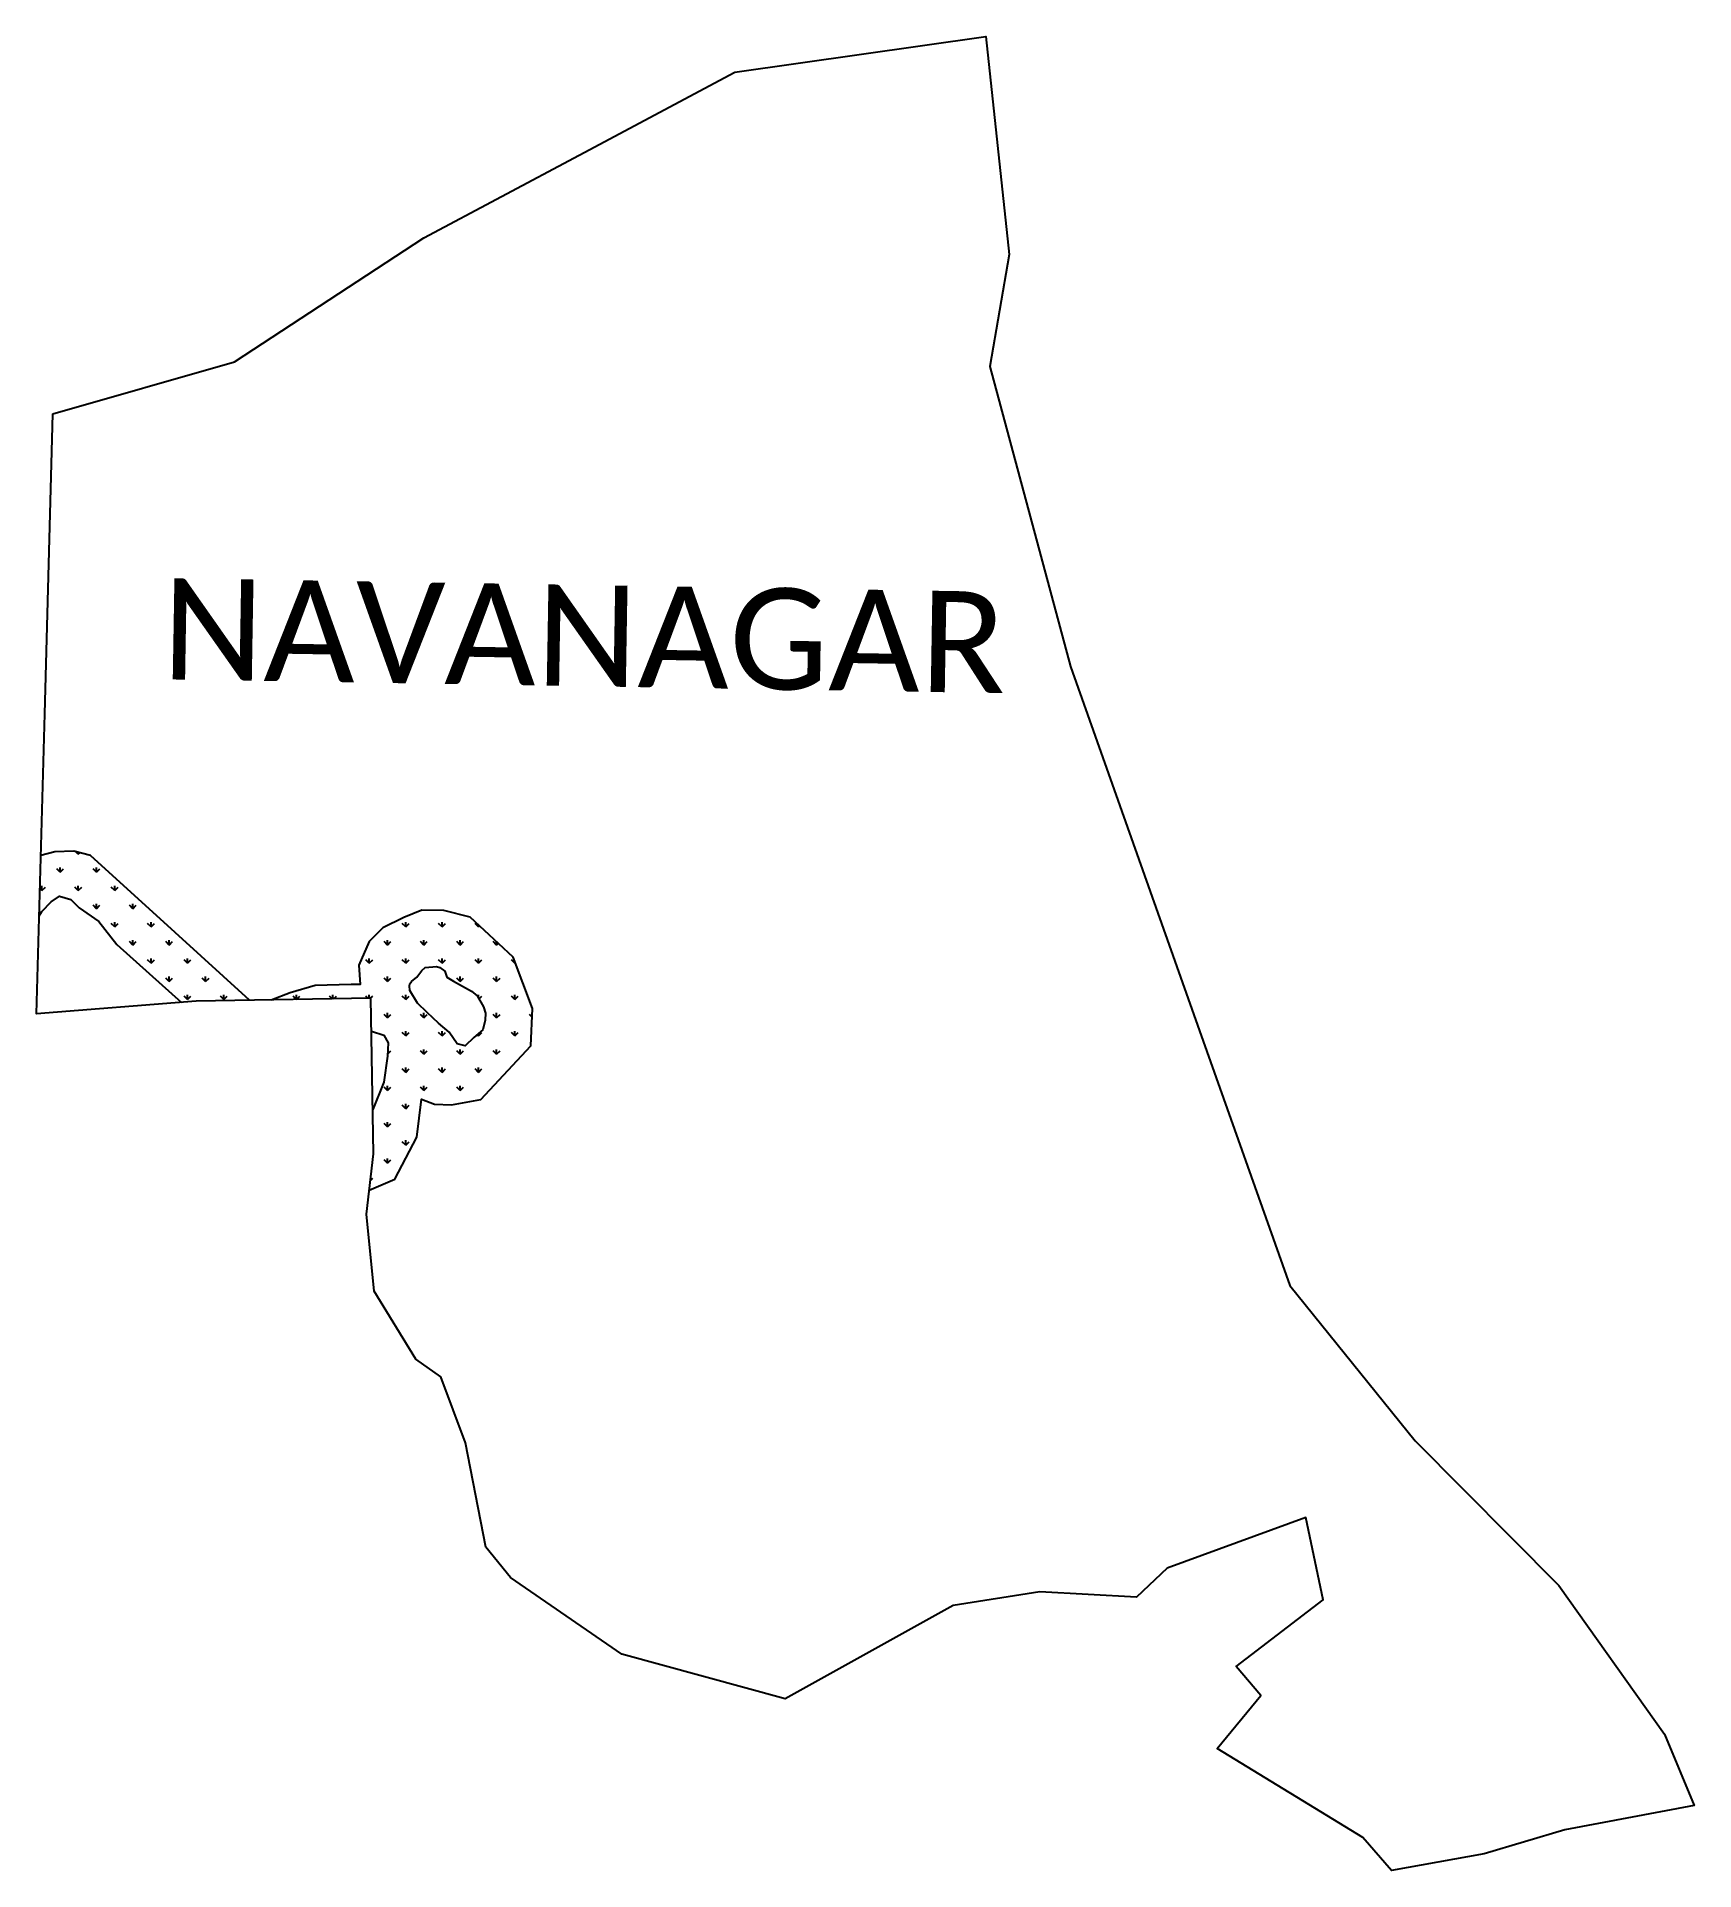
# Model space of a CAD drawing. Header units: metres. Extents: x 305916 to 307553, y 1943168 to 1944979.
import ezdxf

# ---------------------------------------------------------------- set-up
doc = ezdxf.new("R2010")
doc.units = ezdxf.units.M
doc.layers.add('MANGROOVE BUFFER ZONE', color=120, linetype='Continuous')
doc.layers.add('VILLAGE NAME', color=250, linetype='Continuous')
doc.styles.get("Standard").update_dxf_attribs({"font": 'simplex.shx'})

msp = doc.modelspace()

# ---------------------------------------------------------------- hatches: boundary and pattern name
at = {"layer": 'MANGROOVE BUFFER ZONE'}
h = msp.add_hatch(dxfattribs=at)
h.set_pattern_fill('GRASS', color=256)
h.paths.add_polyline_path([(306404.2, 1943982.1), (306406, 1944019.1), (306386.7, 1944069.8), (306344.4, 1944109.5), (306318.4, 1944116), (306296.5, 1944116.2), (306278.9, 1944108.9), (306258.1, 1944098.9), (306244.6, 1944085.2), (306234.4, 1944061.9), (306235.8, 1944042.7), (306226.8, 1944042.8), (306191.1, 1944042), (306166.5, 1944034.7), (306148.2, 1944027.5), (306246.2, 1944029.2), (306246.8, 1943996.8), (306259.2, 1943992.9), (306263.4, 1943985.3), (306262.7, 1943972.2), (306258.9, 1943946.3), (306248.1, 1943919.5), (306248.9, 1943875.5), (306244.6, 1943839.7), (306269.9, 1943850.6), (306291.7, 1943891.9), (306296.2, 1943929.7), (306309, 1943924.7), (306326, 1943924.1), (306354.8, 1943929.2)])
h.paths.add_polyline_path([(306331.6, 1943984.3), (306323.7, 1943995.7), (306313.2, 1944004.5), (306301.8, 1944015.3), (306292.3, 1944024.5), (306284.9, 1944036.8), (306284.4, 1944041.6), (306284.9, 1944043.6), (306286.4, 1944045.8), (306291.7, 1944050.2), (306296.7, 1944056.5), (306300, 1944059.6), (306311.2, 1944060.7), (306314.3, 1944059.6), (306319.3, 1944056.1), (306321.3, 1944050), (306327.7, 1944046.2), (306345.7, 1944036.1), (306351.2, 1944031.5), (306357.6, 1944020.8), (306359.3, 1944014.6), (306359.1, 1944007.6), (306356.9, 1943998.2), (306348.1, 1943990.5), (306339.3, 1943982.3)], flags=16)
h.paths.add_polyline_path([(305969.4, 1944170.3), (305952.8, 1944174.5), (305934.3, 1944174), (305920.4, 1944170.2), (305918.8, 1944110.8), (305921.3, 1944114.8), (305930.7, 1944124.5), (305938.9, 1944130.2), (305950, 1944126.9), (305958.2, 1944118.7), (305977.7, 1944105.2), (305995.5, 1944082.3), (306059.1, 1944025.1), (306073.9, 1944026.3), (306126.5, 1944027.2), (306053, 1944094.1)])

# ---------------------------------------------------------------- linework, layer by layer
at = {"color": 3, "flags": 128}
msp.add_lwpolyline([(305932.1, 1944606.6), (306111.6, 1944657.7), (306298.4, 1944780.2), (306452, 1944862.1), (306605.6, 1944943.9), (306853.6, 1944979), (306876.5, 1944763.8), (306857.5, 1944653.2), (306937, 1944356.8), (307064.5, 1943997.2), (307153.8, 1943745.4), (307277.6, 1943592.1), (307419.3, 1943449.4), (307523.7, 1943302.5), (307553.2, 1943232), (307425.3, 1943207.9), (307345.5, 1943184.2), (307254.3, 1943167.9), (307225.9, 1943200.4), (307082, 1943288.1), (307125.1, 1943340.5), (307100.8, 1943369.4), (307186.8, 1943435.1), (307169.6, 1943516.4), (307032.7, 1943466.5), (307002.3, 1943437.7), (306906.8, 1943443.1), (306821.4, 1943429.4), (306655.5, 1943337.2), (306494.2, 1943381.4), (306384, 1943457.3), (306359.8, 1943487.2), (306339.8, 1943590.1), (306315.5, 1943655.3), (306290.7, 1943672.8), (306249.6, 1943740.1), (306241.8, 1943815.9), (306248.9, 1943875.5), (306246.2, 1944029.2), (306073.9, 1944026.3), (305916.2, 1944014), (305924.2, 1944310.3), (305932.1, 1944606.6)], dxfattribs=at)
at = {"layer": 'MANGROOVE BUFFER ZONE', "flags": 128}
for points in [[(306126.5, 1944027.2), (306053, 1944094.1), (305969.4, 1944170.3), (305952.8, 1944174.5), (305934.3, 1944174), (305920.4, 1944170.2)], [(305918.8, 1944110.8), (305921.3, 1944114.8), (305930.7, 1944124.5), (305938.9, 1944130.2), (305950, 1944126.9), (305958.2, 1944118.7), (305977.7, 1944105.2), (305995.5, 1944082.3), (306059.1, 1944025.1)], [(306244.6, 1943839.7), (306269.9, 1943850.6), (306291.7, 1943891.9), (306296.2, 1943929.7), (306309, 1943924.7), (306326, 1943924.1), (306354.8, 1943929.2), (306404.2, 1943982.1), (306406, 1944019.1), (306386.7, 1944069.8), (306344.4, 1944109.5), (306318.4, 1944116), (306296.5, 1944116.2), (306278.9, 1944108.9), (306258.1, 1944098.9), (306244.6, 1944085.2), (306234.4, 1944061.9), (306235.8, 1944042.7), (306226.8, 1944042.8), (306191.1, 1944042), (306166.5, 1944034.7), (306147.8, 1944027.4)], [(306246.8, 1943996.8), (306259.2, 1943992.9), (306263.4, 1943985.3), (306262.7, 1943972.2), (306258.9, 1943946.3), (306248.1, 1943919.5)]]:
    msp.add_lwpolyline(points, dxfattribs=at)
msp.add_lwpolyline([(306331.6, 1943984.3), (306323.7, 1943995.7), (306313.2, 1944004.5), (306301.8, 1944015.3), (306292.3, 1944024.5), (306284.9, 1944036.8), (306284.4, 1944041.6), (306284.9, 1944043.6), (306286.4, 1944045.8), (306291.7, 1944050.2), (306296.7, 1944056.5), (306300, 1944059.6), (306311.2, 1944060.7), (306314.3, 1944059.6), (306319.3, 1944056.1), (306321.3, 1944050), (306327.7, 1944046.2), (306345.7, 1944036.1), (306351.2, 1944031.5), (306357.6, 1944020.8), (306359.3, 1944014.6), (306359.1, 1944007.6), (306356.9, 1943998.2), (306348.1, 1943990.5), (306339.3, 1943982.3)], close=True, dxfattribs=at)

# ---------------------------------------------------------------- texts
at = {"layer": 'VILLAGE NAME', "insert": (306041, 1944444.3), "char_height": 100, "attachment_point": 1, "rotation": 359.0535}
msp.add_mtext_dynamic_manual_height_columns('{\\fCalibri|b0|i0|c0|p34;NAVANAGAR}', width=298.894, gutter_width=1398, heights=[0], dxfattribs=at)

doc.saveas('drawing.dxf')
